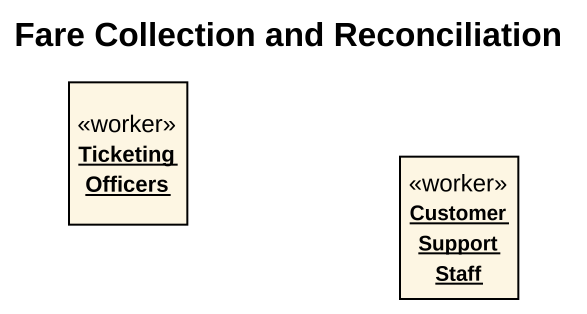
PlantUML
@startuml
title Fare Collection and Reconciliation
hide circle
hide empty members
object "Ticketing Officers" as Ticketing_Officers <<worker>>
object "Customer Support Staff" as Customer_Support_Staff <<worker>>
@enduml
